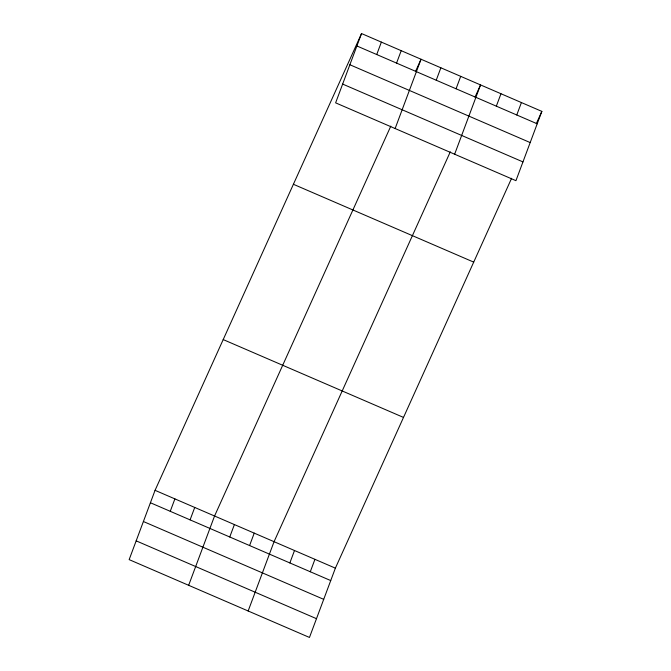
<?xml version="1.0" encoding="UTF-8"?>
<svg xmlns="http://www.w3.org/2000/svg" width="671" height="671" viewBox="0 0 671 671"><rect width="100%" height="100%" fill="white"/><g stroke="black" fill="none" stroke-linecap="round" stroke-linejoin="round"><path stroke-width="1.01" d="M361.535 33.55L335.626 102.848L515.94 180.675L541.849 111.378L361.535 33.55L155.06 490.325L129.151 559.622L309.465 637.45L335.374 568.152L511.612 178.268M170.249 511.31L174.896 498.888M190.086 519.874L194.733 507.444M376.725 54.536L381.371 42.114M188.652 585.305L214.561 516.007L390.807 126.123M396.561 63.099L401.208 50.669M229.75 536.993L234.397 524.571M395.135 128.53L421.044 59.233L415.508 71.478M249.587 545.557L254.234 533.126M436.225 80.218L440.872 67.796M248.153 610.987L274.062 541.69L450.308 151.805M456.062 88.782L460.709 76.36M289.855 562.935L294.502 550.514M454.636 154.213L480.545 84.915L475.009 97.161M310.287 571.759L314.934 559.329M496.33 106.161L500.977 93.739M516.771 114.984L521.409 102.562M536.314 123.623L541.849 111.378M356.897 45.972L537.203 123.808M349.876 64.743L530.182 142.571M342.646 84.076L522.952 161.904M293.403 184.282L473.709 262.118M223.2 339.585L403.506 417.421M155.06 490.325L335.374 568.152M150.413 502.747L330.728 580.574M143.401 521.518L323.707 599.346M136.171 540.851L316.477 618.679"/></g></svg>
